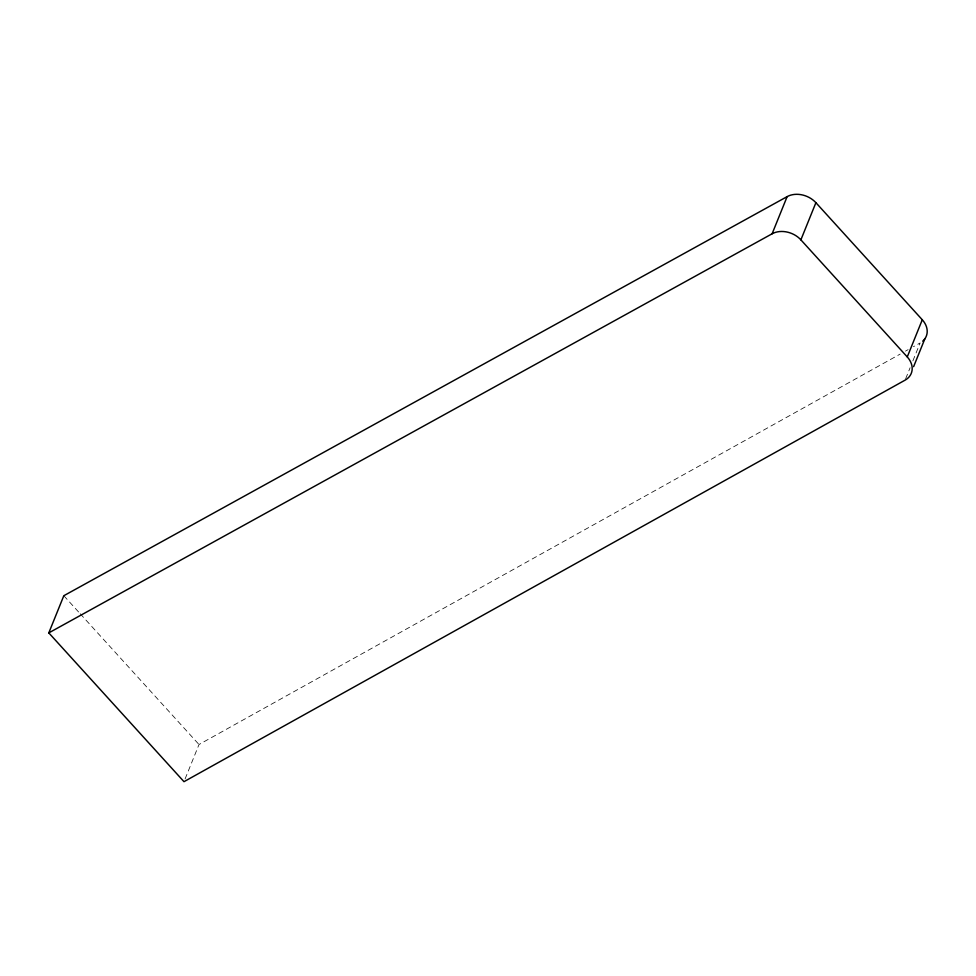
<?xml version="1.0" encoding="UTF-8"?>
<svg xmlns="http://www.w3.org/2000/svg" width="976" height="976" viewBox="0 0 976 976"><rect width="100%" height="100%" fill="white"/><g stroke="black" fill="none" stroke-linecap="round" stroke-linejoin="round"><path stroke-width="0.73" stroke-dasharray="4.88 3.66" d="M185.098 778.921L199.006 744.517L900.153 354.093M905.655 378.761L910.096 367.757M912.877 360.876L920.112 342.979L913.451 346.687M905.472 351.128L908.131 349.652M63.818 595.726L79.178 612.635M80.203 613.758L199.006 744.517"/><path stroke-width="1.46" d="M922.283 319.774L907.265 356.935A21.008 16.202 22 0 1 905.094 380.14L183.988 781.678L48.8 632.887L63.818 595.726L787.132 196.627A21.008 16.202 22 0 1 815.899 202.691L922.283 319.774A21.008 16.202 22 0 1 922.698 341.173M48.8 632.887L772.114 233.789L787.132 196.627M907.265 356.935L800.881 239.852L815.899 202.691M913.609 366.671L924.87 338.794M772.114 233.789A21.008 16.202 22 0 1 800.881 239.852"/></g></svg>
